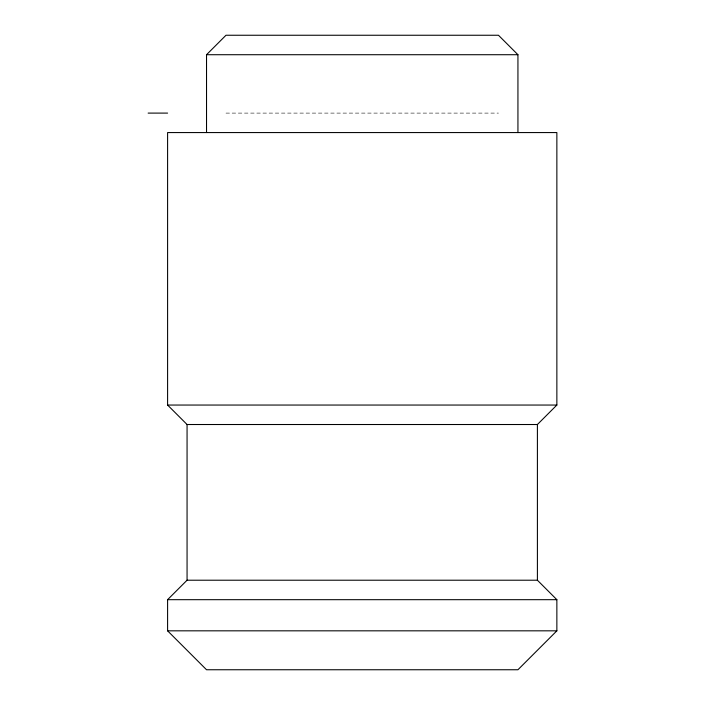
<?xml version="1.0" encoding="UTF-8"?>
<svg xmlns="http://www.w3.org/2000/svg" width="705" height="705" viewBox="0 0 705 705"><rect width="100%" height="100%" fill="white"/><g stroke="black" fill="none" stroke-linecap="round" stroke-linejoin="round"><path stroke-width="0.53" stroke-dasharray="3.52 2.64" d="M225.988 113.1L498.47 113.1"/><path stroke-width="1.06" d="M206.53 132.566L206.53 54.717L225.988 35.25L498.47 35.25L517.937 54.717L517.937 132.566M167.596 599.682L187.063 580.215L537.404 580.215L556.862 599.682L556.862 630.825L517.937 669.75L206.53 669.75L167.596 630.825L167.596 599.682L556.862 599.682M537.404 424.516L556.862 405.049L556.862 132.566L167.596 132.566L167.596 405.049L187.063 424.516L537.404 424.516L537.404 580.215M206.53 54.717L517.937 54.717M148.138 113.1L167.596 113.1M167.596 405.049L556.862 405.049M167.596 630.825L556.862 630.825M187.063 424.516L187.063 580.215"/></g></svg>
